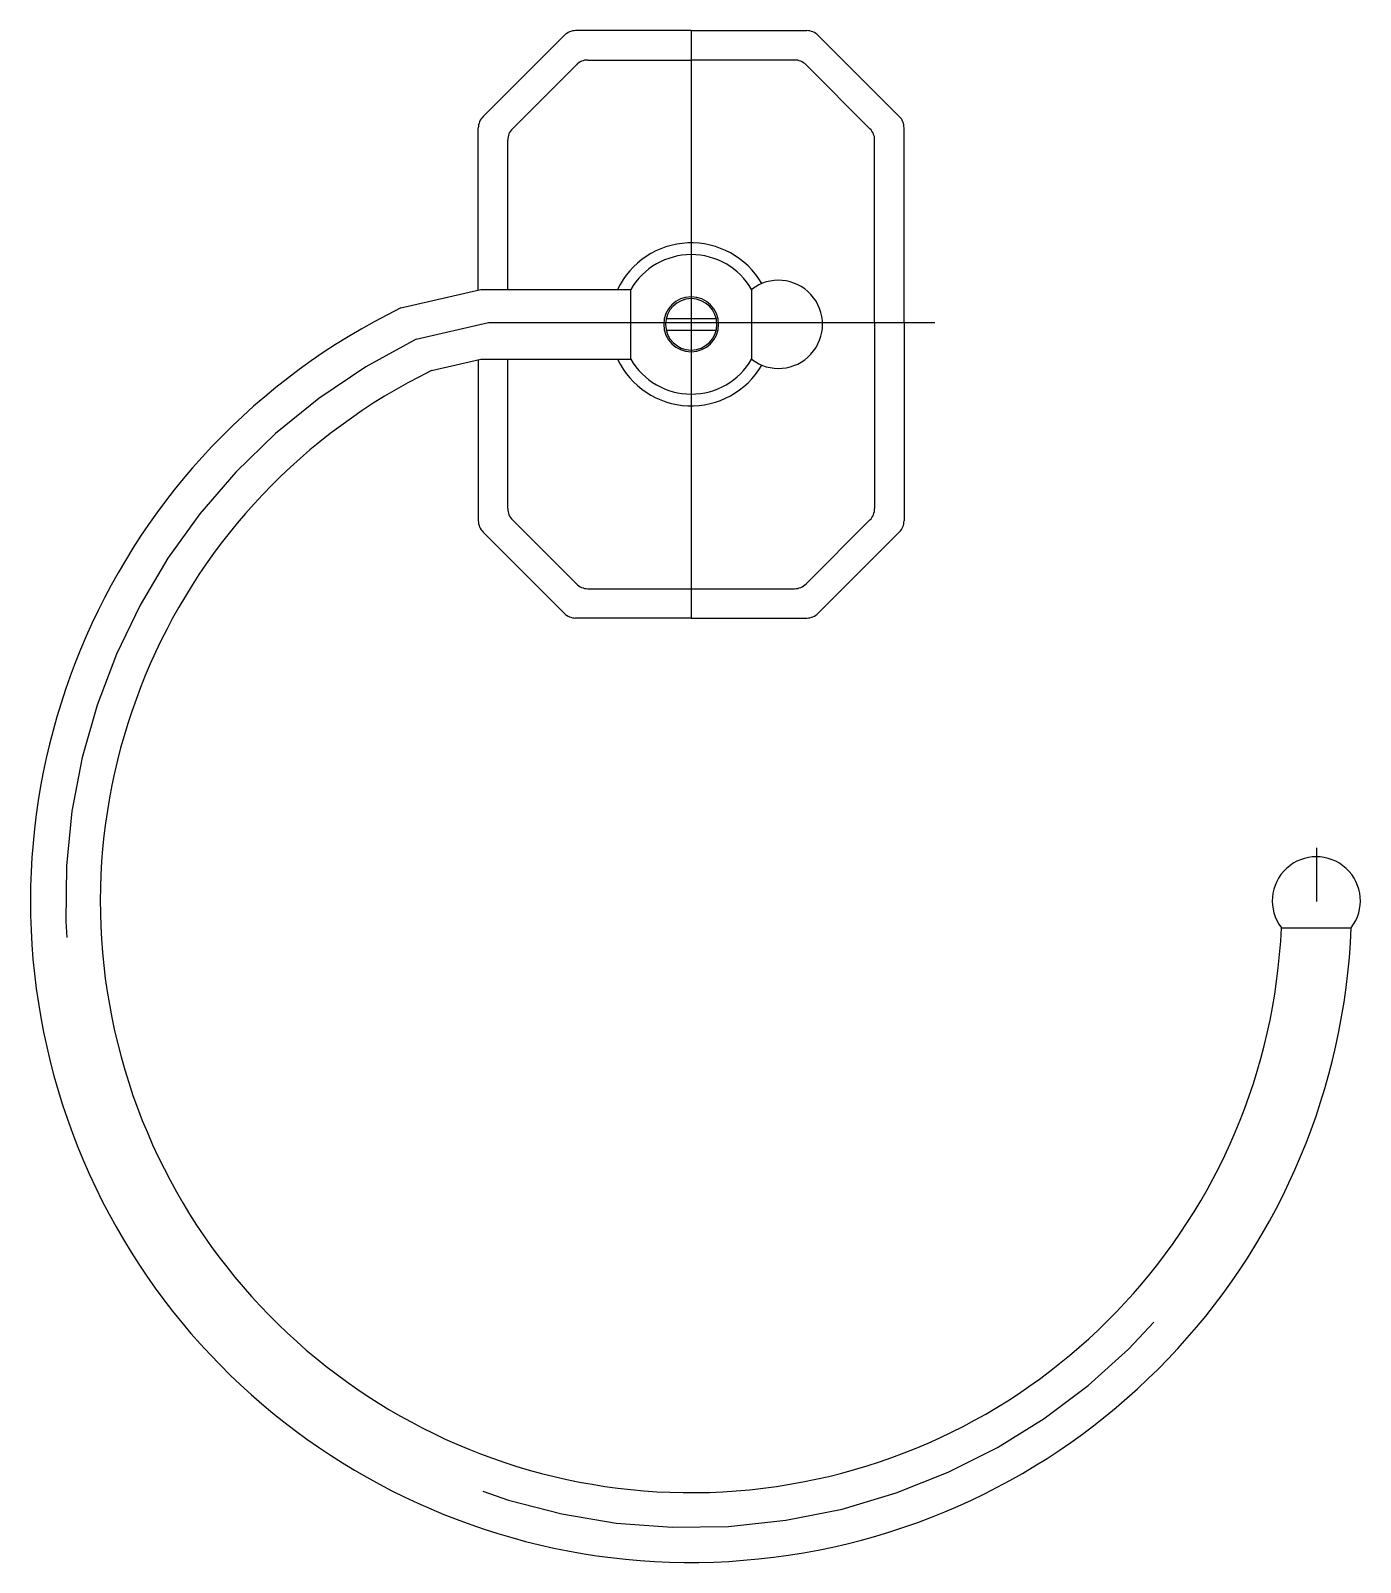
# Model space of a CAD drawing. Extents: x -0.566 to -0.385, y 372.75 to 372.958.
import ezdxf

# ---------------------------------------------------------------- set-up
doc = ezdxf.new("R2010")
doc.units = 0
doc.header["$LTSCALE"] = 0.2
doc.header["$MEASUREMENT"] = 0
doc.linetypes.add('AXES', pattern=[0.54, 0.3, -0.08, 0.08, -0.08])
doc.linetypes.add('CONTINU', pattern=[0])
doc.layers.get('0').update_dxf_attribs({"linetype": 'CONTINUOUS'})
doc.layers.add('DECA_EIXOS', color=5, linetype='AXES')

msp = doc.modelspace()

# ---------------------------------------------------------------- linework, layer by layer
at = {"linetype": 'CONTINU'}
for points in [[(-0.49345, 372.95748), (-0.5045, 372.94643)], [(-0.47615, 372.95812), (-0.49189, 372.95812)], [(-0.47615, 372.95812), (-0.4604, 372.95812)], [(-0.45885, 372.95748), (-0.44779, 372.94643)], [(-0.49179, 372.95348), (-0.5005, 372.94477)], [(-0.49024, 372.95412), (-0.47615, 372.95412)], [(-0.46206, 372.95412), (-0.47615, 372.95412)], [(-0.4605, 372.95348), (-0.45179, 372.94477)], [(-0.50515, 372.92279), (-0.50515, 372.94487)], [(-0.44715, 372.91836), (-0.44715, 372.94487)], [(-0.50115, 372.92287), (-0.50115, 372.94321)], [(-0.45115, 372.91836), (-0.45115, 372.94321)], [(-0.51569, 372.92036), (-0.50481, 372.92287)], [(-0.50481, 372.92287), (-0.48437, 372.92287)], [(-0.48437, 372.91337), (-0.48437, 372.92287)], [(-0.46792, 372.92287), (-0.46792, 372.91337)], [(-0.47956, 372.91892), (-0.47274, 372.91892)], [(-0.47956, 372.91732), (-0.47274, 372.91732)], [(-0.45115, 372.91836), (-0.45115, 372.89304)], [(-0.44715, 372.91836), (-0.44715, 372.89138)], [(-0.51151, 372.91182), (-0.50481, 372.91337)], [(-0.50515, 372.91329), (-0.50515, 372.89138)], [(-0.50481, 372.91337), (-0.48437, 372.91337)], [(-0.50115, 372.89303), (-0.50115, 372.91337)], [(-0.49345, 372.87877), (-0.5045, 372.88982)], [(-0.5005, 372.89148), (-0.49179, 372.88277)], [(-0.4605, 372.88277), (-0.45179, 372.89148)], [(-0.45885, 372.87877), (-0.44779, 372.88982)], [(-0.49024, 372.88212), (-0.47615, 372.88212)], [(-0.47615, 372.88212), (-0.46206, 372.88212)], [(-0.47615, 372.87812), (-0.49189, 372.87812)], [(-0.47615, 372.87812), (-0.4604, 372.87812)], [(-0.39573, 372.83594), (-0.38622, 372.83594)]]:
    msp.add_lwpolyline(points, dxfattribs=at)
for points in [[(-0.49189, 372.95812, 0.198912), (-0.49345, 372.95748)], [(-0.45885, 372.95748, 0.198909), (-0.4604, 372.95812)], [(-0.49024, 372.95412, 0.198913), (-0.49179, 372.95348)], [(-0.4605, 372.95348, 0.198911), (-0.46206, 372.95412)], [(-0.5045, 372.94643, 0.199256), (-0.50515, 372.94487)], [(-0.44715, 372.94487, 0.199255), (-0.44779, 372.94643)], [(-0.5005, 372.94477, 0.198922), (-0.50115, 372.94321)], [(-0.45115, 372.94321, 0.198912), (-0.45179, 372.94477)], [(-0.46654, 372.92367, 0.604742), (-0.48618, 372.92287)], [(-0.46792, 372.92287, 0.57729), (-0.48437, 372.92287)], [(-0.46792, 372.91337, 2.03505), (-0.46792, 372.92287)], [(-0.47615, 372.92187, 1), (-0.47615, 372.91438)], [(-0.47615, 372.92162, 1), (-0.47615, 372.91462)], [(-0.47615, 372.91438, 1), (-0.47615, 372.92187)], [(-0.47615, 372.91462, 1), (-0.47615, 372.92162)], [(-0.51569, 372.92036, 1.761615), (-0.38622, 372.83594)], [(-0.48618, 372.91337, 0.604727), (-0.46654, 372.91257)], [(-0.48437, 372.91337, 0.577269), (-0.46792, 372.91337)], [(-0.51151, 372.91182, 1.756831), (-0.39573, 372.83594)], [(-0.50115, 372.89303, 0.198912), (-0.5005, 372.89148)], [(-0.45179, 372.89148, 0.199961), (-0.45115, 372.89304)], [(-0.50515, 372.89138, 0.198912), (-0.5045, 372.88982)], [(-0.44779, 372.88982, 0.199625), (-0.44715, 372.89138)], [(-0.49179, 372.88277, 0.198917), (-0.49024, 372.88212)], [(-0.46206, 372.88212, 0.199426), (-0.4605, 372.88277)], [(-0.49345, 372.87877, 0.198911), (-0.49189, 372.87812)], [(-0.4604, 372.87812, 0.198912), (-0.45885, 372.87877)], [(-0.38622, 372.83594, 2.031971), (-0.39573, 372.83594)]]:
    msp.add_lwpolyline(points, format="xyb", dxfattribs=at)
at = {"layer": 'DECA_EIXOS'}
for points in [[(-0.47615, 372.95812), (-0.47615, 372.87812)], [(-0.5136, 372.91609), (-0.50377, 372.91836)], [(-0.50377, 372.91836), (-0.44293, 372.91836)], [(-0.3909, 372.83951), (-0.3909, 372.84683)]]:
    msp.add_lwpolyline(points, dxfattribs=at)
msp.add_lwpolyline([(-0.5136, 372.91609, 1.802935), (-0.3909, 372.83951)], format="xyb", dxfattribs=at)

doc.saveas('drawing.dxf')
